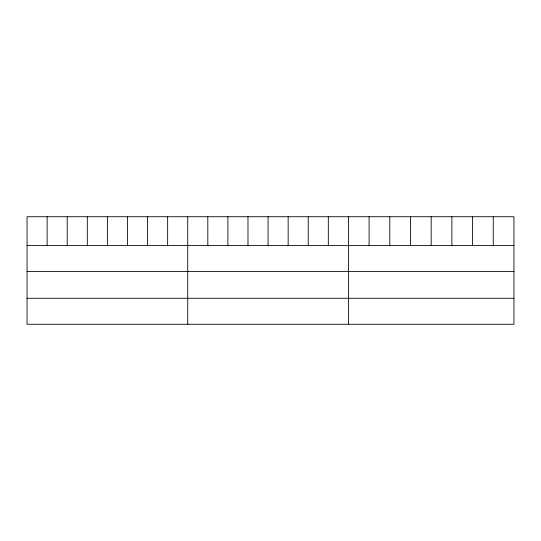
<?xml version="1.0" encoding="UTF-8"?>
<svg xmlns="http://www.w3.org/2000/svg" width="541" height="541" viewBox="0 0 541 541"><rect width="100%" height="100%" fill="white"/><g stroke="black" fill="none" stroke-linecap="round" stroke-linejoin="round"><path stroke-width="0.81" d="M513.95 245.506L513.95 324.269L27.05 324.269L27.05 216.731L513.95 216.731L513.95 245.506L27.05 245.506M27.05 271.501L513.95 271.501M27.05 298.28L513.95 298.28M493.257 216.731L493.257 245.506M472.563 216.731L472.563 245.506M451.87 216.731L451.87 245.506M431.177 216.731L431.177 245.506M410.484 216.731L410.484 245.506M389.791 216.731L389.791 245.506M369.097 216.731L369.097 245.506M348.404 216.731L348.404 324.269M328.319 216.731L328.319 245.506M308.235 216.731L308.235 245.506M288.15 216.731L288.15 245.506M268.065 216.731L268.065 245.506M247.981 216.731L247.981 245.506M227.896 216.731L227.896 245.506M207.812 216.731L207.812 245.506M187.727 216.731L187.727 324.269M167.642 216.731L167.642 245.506M147.558 216.731L147.558 245.506M127.473 216.731L127.473 245.506M107.389 216.731L107.389 245.506M87.304 216.731L87.304 245.506M67.219 216.731L67.219 245.506M47.135 216.731L47.135 245.506"/></g></svg>
